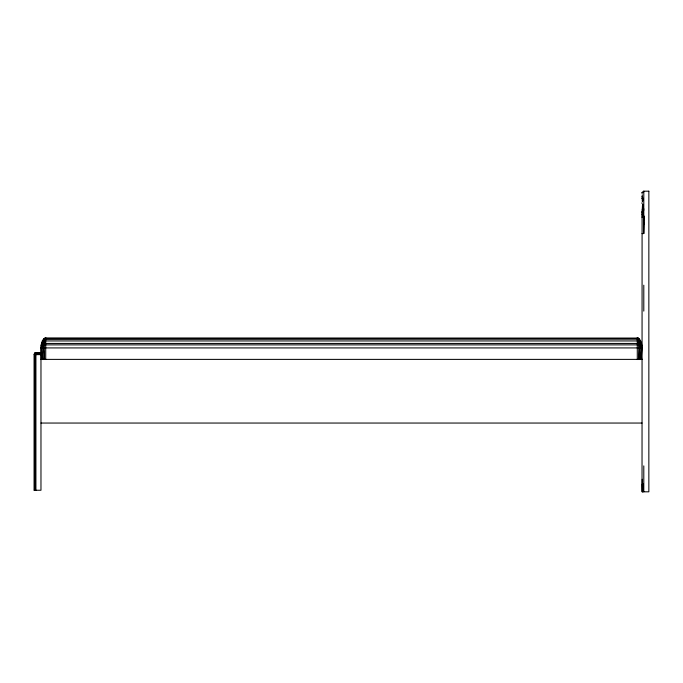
<?xml version="1.0" encoding="UTF-8"?>
<svg xmlns="http://www.w3.org/2000/svg" width="683" height="683" viewBox="0 0 683 683"><rect width="100%" height="100%" fill="white"/><g stroke="black" fill="none" stroke-linecap="round" stroke-linejoin="round"><path stroke-width="1.02" d="M642.874 483.453L642.771 491.811L642.934 484.17L642.251 484.17L642.353 491.811L642.251 479.278M34.15 490.249L40.971 490.249L40.971 347.92C41.151 344.428 41.603 339.016 45.718 338.059L637.282 338.059C645.145 341.338 640.261 353.7 641.798 359.565M643.523 233.535L642.029 233.552L643.796 233.535L644.3 216.118M642.908 192.051L643.249 191.274L643.343 191.872M642.029 212.225L642.549 211.03L643.796 210.543L643.343 210.595M34.235 490.249L34.235 354.631L35.115 352.88L34.15 354.631L40.971 354.631M45.718 338.179C43.353 344.505 44.788 352.778 44.25 359.565M643.796 224.272L644.3 223.102M642.088 214.3L643.343 213.139M642.088 217.416L643.343 216.298L643.343 208.289L643.796 209.186L643.343 208.289M43.567 339.135L41.287 345.367L41.202 359.565M41.492 343.438L41.748 342.986L45.718 343.438L637.282 343.438L641.252 342.986L641.508 343.438M45.599 338.059C41.262 344.001 44.847 352.838 43.567 359.565M642.268 198.616L642.908 197.985L642.908 200.742L642.268 201.374L642.268 194.775M642.549 204.507L642.268 209.075L642.908 208.46L642.908 204.234L642.549 208.725M41.202 344.872L41.287 345.367L45.718 344.872L637.282 344.872L641.713 345.367L639.57 339.383L637.282 339.135L43.43 339.383L45.718 338.059L45.718 359.565M45.556 338.145C38.931 342.345 42.636 353.273 41.492 359.565M34.346 353.734L35.917 354.631L35.371 352.761L35.917 352.667L35.917 490.249M45.104 338.392L45.718 338.059L44.25 338.537M642.088 209.485L642.029 491.811L648.85 491.811L648.85 191.197M638.75 338.537L45.402 338.392M44.532 338.392L45.718 338.059L44.847 338.392C40.528 344.428 43.2 352.752 42.363 359.565M44.651 338.392L45.718 338.059M644.3 191.189L648.85 191.189M42.363 340.945L640.637 340.945M40.971 347.92L641.969 347.92M40.971 352.761L35.473 352.795L35.064 352.983L35.917 354.631L34.235 354.025M40.971 352.88C39.033 353.324 34.782 351.54 34.346 354.631L34.346 490.249M40.971 353.239L35.593 353.29L34.671 354.631L34.671 490.249M40.971 353.734L35.687 353.683L35.064 354.375L35.115 490.249M40.971 354.025L35.917 354.025L35.371 354.631L35.371 490.249M40.971 359.386L642.029 359.386M40.971 423.05L642.029 423.05M638.024 338.179L637.282 338.059L637.282 359.565M639.433 339.135L637.282 338.059L638.153 340.945L638.75 347.92L638.75 359.565M641.508 359.565C640.731 352.812 643.429 344.027 638.349 338.392L637.282 338.059L637.598 338.392M640.637 359.565C639.8 352.752 642.472 344.428 638.153 338.392L637.282 338.059L637.896 338.392C641.158 344.906 638.537 352.65 639.433 359.565M637.879 338.145L638.468 338.392M637.709 338.111L638.349 338.392M637.546 338.085L638.153 338.392M637.401 338.068L637.896 338.392M643.796 191.189L644.3 191.658M34.671 353.239L35.917 354.631M643.796 191.197L643.796 233.535M643.796 285.187L643.796 311.106M643.796 465.874L643.796 491.811M642.908 210.765L642.908 216.46M642.549 198.258L642.549 201.015M642.549 211.03L642.549 216.707M642.268 211.371L642.268 217.032M642.029 196.345L642.029 196.858M642.029 198.002L642.029 198.642M642.029 202.62L642.029 203.611M642.114 192.41L642.088 193.127L642.114 192.41"/></g></svg>
